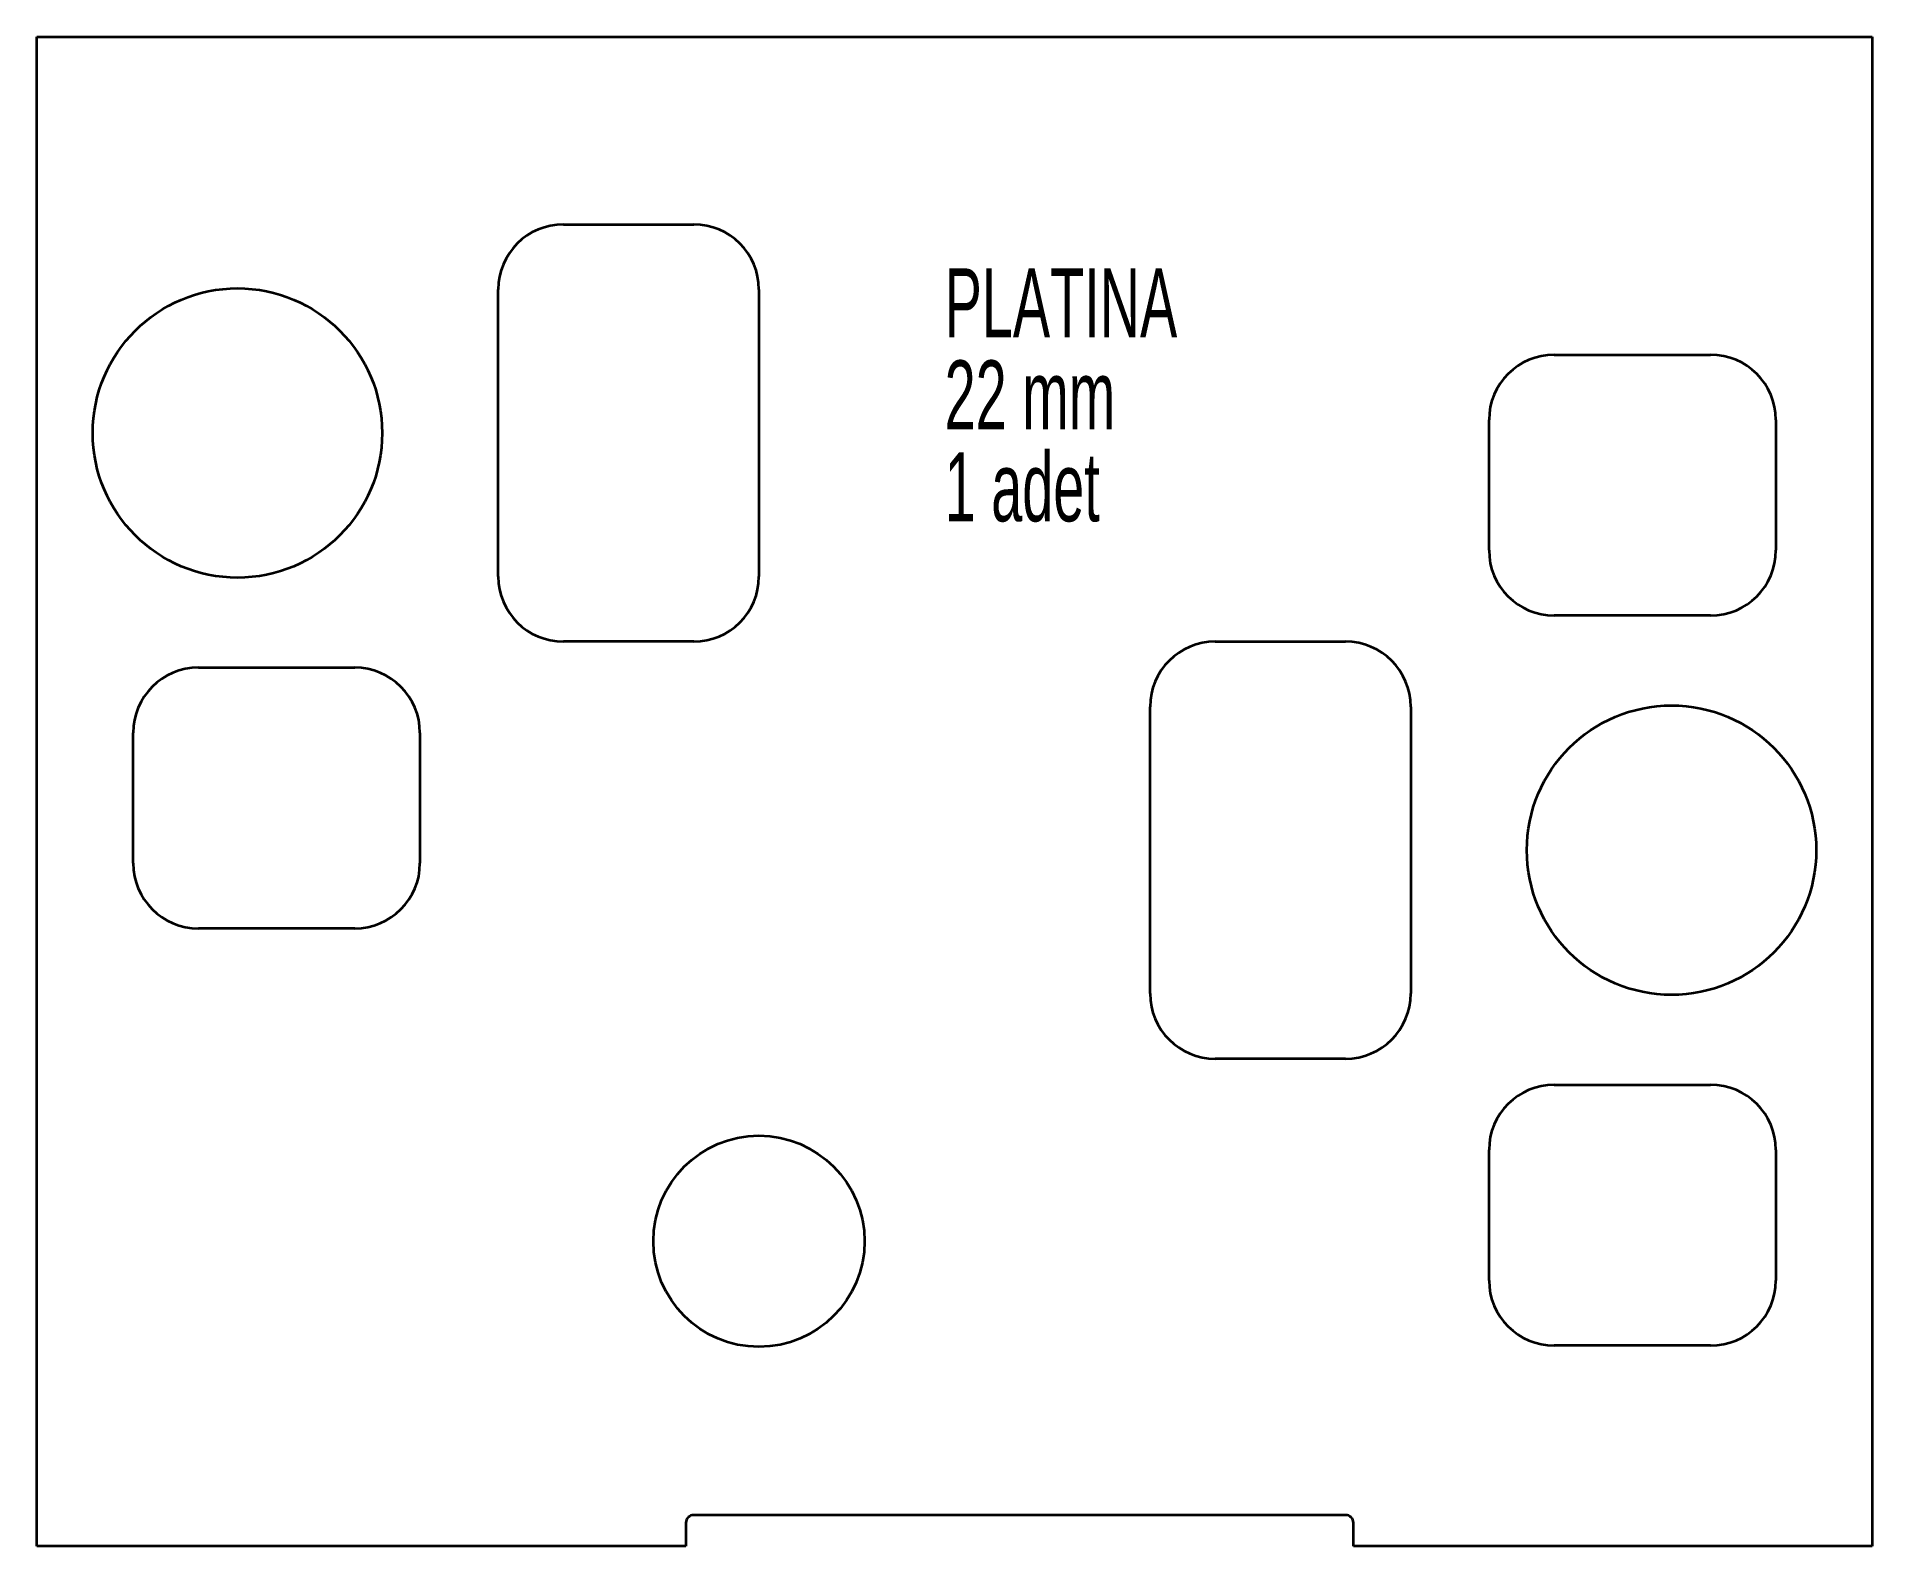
# Model space of a CAD drawing. Header units: millimetres. Extents: x -225 to 479, y -593 to -14.
import ezdxf

# ---------------------------------------------------------------- set-up
doc = ezdxf.new("R2010")
doc.units = ezdxf.units.MM
doc.styles.add('SLDTEXTSTYLE0', font='TXT', dxfattribs={"width": 0.605})

msp = doc.modelspace()

# ---------------------------------------------------------------- linework, layer by layer
at = {"color": 7, "linetype": 'Continuous', "lineweight": 35}
for p, q in [((-224.57, -593.29), (-224.57, -14.29)), ((-224.57, -14.29), (479.43, -14.29)), ((479.43, -14.29), (479.43, -593.29)), ((-22.57, -86.29), (27.43, -86.29)), ((-47.57, -221.29), (-47.57, -111.29)), ((52.43, -111.29), (52.43, -221.29)), ((357.43, -136.29), (417.43, -136.29)), ((332.43, -211.29), (332.43, -161.29)), ((442.43, -161.29), (442.43, -211.29)), ((417.43, -236.29), (357.43, -236.29)), ((27.43, -246.29), (-22.57, -246.29)), ((227.43, -246.29), (277.43, -246.29)), ((-162.57, -256.29), (-102.57, -256.29)), ((202.43, -381.29), (202.43, -271.29)), ((302.43, -271.29), (302.43, -381.29)), ((-187.57, -331.29), (-187.57, -281.29)), ((-77.57, -281.29), (-77.57, -331.29)), ((-102.57, -356.29), (-162.57, -356.29)), ((277.43, -406.29), (227.43, -406.29)), ((357.43, -416.29), (417.43, -416.29)), ((332.43, -491.29), (332.43, -441.29)), ((442.43, -441.29), (442.43, -491.29)), ((417.43, -516.29), (357.43, -516.29)), ((24.43, -584.29), (24.43, -593.29)), ((277.43, -581.29), (27.43, -581.29)), ((280.43, -593.29), (280.43, -584.29)), ((24.43, -593.29), (-224.57, -593.29)), ((479.43, -593.29), (280.43, -593.29))]:
    msp.add_line(p, q, dxfattribs=at)
for centre, radius in [((-147.57, -166.29), 55.5), ((402.43, -326.29), 55.5), ((52.43, -476.29), 40.5)]:
    msp.add_circle(centre, radius, dxfattribs=at)
for centre, radius, start, end in [((-22.57, -111.29), 25, 90, 180), ((27.43, -111.29), 25, 0, 90), ((357.43, -161.29), 25, 90, 180), ((417.43, -161.29), 25, 0, 90), ((357.43, -211.29), 25, 180, 270), ((417.43, -211.29), 25, 270, 0), ((-22.57, -221.29), 25, 180, 270), ((27.43, -221.29), 25, 270, 0), ((227.43, -271.29), 25, 90, 180), ((277.43, -271.29), 25, 0, 90), ((-162.57, -281.29), 25, 90, 180), ((-102.57, -281.29), 25, 0, 90), ((-162.57, -331.29), 25, 180, 270), ((-102.57, -331.29), 25, 270, 0), ((227.43, -381.29), 25, 180, 270), ((277.43, -381.29), 25, 270, 0), ((357.43, -441.29), 25, 90, 180), ((417.43, -441.29), 25, 0, 90), ((357.43, -491.29), 25, 180, 270), ((417.43, -491.29), 25, 270, 0), ((27.43, -584.29), 3, 90, 180), ((277.43, -584.29), 3, 0, 90)]:
    msp.add_arc(centre, radius, start, end, dxfattribs=at)

# ---------------------------------------------------------------- texts
at = {"color": 7, "linetype": 'Continuous', "lineweight": 0, "char_height": 26.458, "attachment_point": 1, "style": 'SLDTEXTSTYLE0'}
for s, insert in [('PLATINA', (123.65, -103.15)), ('22 mm', (123.65, -138.43)), ('1 adet', (123.65, -173.71))]:
    msp.add_mtext(s, dxfattribs=dict(at, insert=insert))

doc.saveas('drawing.dxf')
